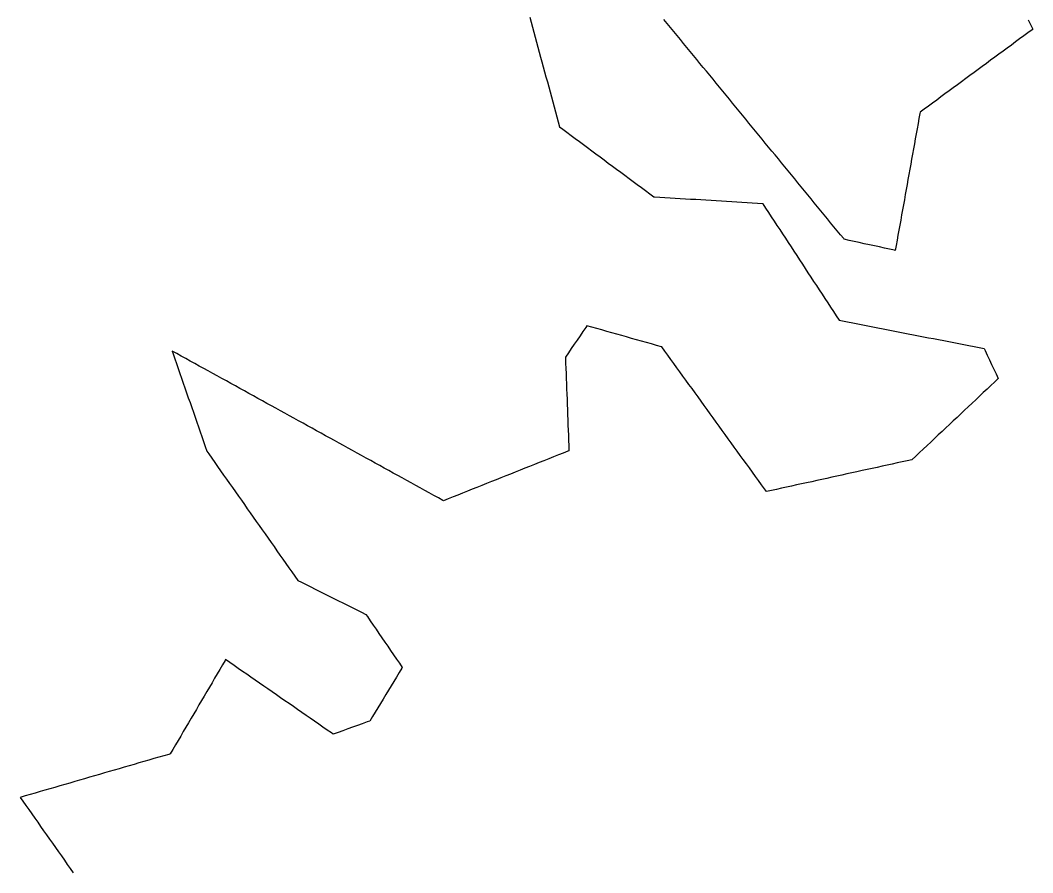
# Model space of a CAD drawing. Header units: millimetres. Extents: x 32 to 3054, y 42 to 5568.
# Drawn here: x 405.4 to 602, y 1844.5 to 2009.9 of the extents above; entities that cross this region are included whole.
import ezdxf

# ---------------------------------------------------------------- set-up
doc = ezdxf.new("R2010")
doc.units = ezdxf.units.MM
doc.layers.add('ALL_ISLANDS', color=7, linetype='Continuous')
doc.layers.add('OUTLINE_ISLAND_01', color=7, linetype='Continuous')

msp = doc.modelspace()

# ---------------------------------------------------------------- linework, layer by layer
at = {"layer": 'ALL_ISLANDS'}
for points in [[(504.3579, 2010.4916), (504.6178, 2009.5259), (504.8777, 2008.5603), (505.1376, 2007.5946), (505.3974, 2006.629), (505.6573, 2005.6634), (505.9172, 2004.6977), (506.1771, 2003.7321), (506.437, 2002.7665), (506.6969, 2001.8008), (506.9568, 2000.8352), (507.2167, 1999.8696), (507.4766, 1998.9039), (507.7365, 1997.9383), (507.9964, 1996.9726), (508.2563, 1996.007), (508.5162, 1995.0414), (508.7761, 1994.0757), (509.036, 1993.1101), (509.2959, 1992.1445), (509.5558, 1991.1788), (509.8156, 1990.2132), (510.0755, 1989.2475), (510.7411, 1988.754), (511.5444, 1988.1584), (512.3477, 1987.5628), (513.1509, 1986.9672), (513.9542, 1986.3716), (514.7575, 1985.7759), (515.5607, 1985.1803), (516.364, 1984.5847), (517.1673, 1983.9891), (517.9705, 1983.3935), (518.7738, 1982.7979), (519.5771, 1982.2022), (520.3804, 1981.6066), (521.1836, 1981.011), (521.9869, 1980.4154), (522.7902, 1979.8198), (523.5934, 1979.2242), (524.3967, 1978.6285), (525.2, 1978.0329), (526.0032, 1977.4373), (526.8065, 1976.8417), (527.6098, 1976.2461), (528.413, 1975.6505), (528.5569, 1975.6416), (529.555, 1975.5805), (530.5532, 1975.5193), (531.5513, 1975.4581), (532.5494, 1975.3969), (533.5475, 1975.3358), (534.5457, 1975.2746), (535.5438, 1975.2134), (536.5419, 1975.1522), (537.5401, 1975.091), (538.5382, 1975.0299), (539.5363, 1974.9687), (540.5344, 1974.9075), (541.5326, 1974.8463), (542.5307, 1974.7852), (543.5288, 1974.724), (544.5269, 1974.6628), (545.5251, 1974.6016), (546.5232, 1974.5405), (547.5213, 1974.4793), (548.5194, 1974.4181), (549.5176, 1974.3569), (549.5633, 1974.2872), (550.1119, 1973.4511), (550.6604, 1972.615), (551.209, 1971.7789), (551.7575, 1970.9428), (552.3061, 1970.1067), (552.8547, 1969.2706), (553.4032, 1968.4345), (553.9518, 1967.5983), (554.5003, 1966.7622), (555.0489, 1965.9261), (555.5975, 1965.09), (556.146, 1964.2539), (556.6946, 1963.4178), (557.2431, 1962.5817), (557.7917, 1961.7456), (558.3403, 1960.9095), (558.8888, 1960.0733), (559.4374, 1959.2372), (559.9859, 1958.4011), (560.5345, 1957.565), (561.0831, 1956.7289), (561.6316, 1955.8928), (562.1802, 1955.0567), (562.7288, 1954.2206), (563.2773, 1953.3845), (563.8259, 1952.5484), (564.3744, 1951.7122), (565.0563, 1951.5786), (566.0376, 1951.3862), (567.0189, 1951.1939), (568.0002, 1951.0015), (568.9816, 1950.8092), (569.9629, 1950.6168), (570.9442, 1950.4244), (571.9255, 1950.2321), (572.9069, 1950.0397), (573.8882, 1949.8474), (574.8695, 1949.655), (575.8508, 1949.4626), (576.8322, 1949.2703), (577.8135, 1949.0779), (578.7948, 1948.8856), (579.7761, 1948.6932), (580.7575, 1948.5008), (581.7388, 1948.3085), (582.7201, 1948.1161), (583.7014, 1947.9238), (584.6828, 1947.7314), (585.6641, 1947.5391), (586.6454, 1947.3467), (587.6267, 1947.1543), (588.6081, 1946.962), (589.5894, 1946.7696), (590.5707, 1946.5773), (591.552, 1946.3849), (592.5333, 1946.1925), (592.7152, 1945.8072), (593.1419, 1944.9028), (593.5686, 1943.9984), (593.9954, 1943.094), (594.4221, 1942.1896), (594.8488, 1941.2853), (595.2755, 1940.3809), (594.555, 1939.7029), (593.8266, 1939.0177), (593.0983, 1938.3325), (592.37, 1937.6472), (591.6417, 1936.962), (590.9133, 1936.2768), (590.185, 1935.5916), (589.4567, 1934.9063), (588.7283, 1934.2211), (588, 1933.5359), (587.2717, 1932.8506), (586.5434, 1932.1654), (585.815, 1931.4802), (585.0867, 1930.7949), (584.3584, 1930.1097), (583.6301, 1929.4245), (582.9017, 1928.7393), (582.1734, 1928.054), (581.4451, 1927.3688), (580.7167, 1926.6836), (579.9884, 1925.9983), (579.2601, 1925.3131), (578.5318, 1924.6279), (577.62, 1924.4283), (576.6431, 1924.2145), (575.6662, 1924.0007), (574.6894, 1923.7869), (573.7125, 1923.573), (572.7356, 1923.3592), (571.7587, 1923.1454), (570.7819, 1922.9316), (569.805, 1922.7178), (568.8281, 1922.504), (567.8512, 1922.2902), (566.8744, 1922.0763), (565.8975, 1921.8625), (564.9206, 1921.6487), (563.9437, 1921.4349), (562.9669, 1921.2211), (561.99, 1921.0073), (561.0131, 1920.7934), (560.0362, 1920.5796), (559.0594, 1920.3658), (558.0825, 1920.152), (557.1056, 1919.9382), (556.1288, 1919.7244), (555.1519, 1919.5106), (554.175, 1919.2967), (553.1981, 1919.0829), (552.2213, 1918.8691), (551.2444, 1918.6553), (550.2675, 1918.4415), (549.8849, 1918.9708), (549.299, 1919.7812), (548.7132, 1920.5916), (548.1274, 1921.402), (547.5415, 1922.2125), (546.9557, 1923.0229), (546.3698, 1923.8333), (545.784, 1924.6437), (545.1981, 1925.4541), (544.6123, 1926.2646), (544.0264, 1927.075), (543.4406, 1927.8854), (542.8547, 1928.6958), (542.2689, 1929.5063), (541.683, 1930.3167), (541.0972, 1931.1271), (540.5114, 1931.9375), (539.9255, 1932.7479), (539.3397, 1933.5584), (538.7538, 1934.3688), (538.168, 1935.1792), (537.5821, 1935.9896), (536.9963, 1936.8001), (536.4104, 1937.6105), (535.8246, 1938.4209), (535.2387, 1939.2313), (534.6529, 1940.0417), (534.067, 1940.8522), (533.4812, 1941.6626), (532.8954, 1942.473), (532.3095, 1943.2834), (531.7237, 1944.0939), (531.1378, 1944.9043), (530.552, 1945.7147), (529.9661, 1946.5251), (529.8738, 1946.5511), (528.9112, 1946.8219), (527.9486, 1947.0927), (526.9859, 1947.3635), (526.0233, 1947.6343), (525.0607, 1947.9052), (524.098, 1948.176), (523.1354, 1948.4468), (522.1728, 1948.7176), (521.2101, 1948.9884), (520.2475, 1949.2592), (519.2849, 1949.53), (518.3222, 1949.8009), (517.3596, 1950.0717), (516.397, 1950.3425), (515.4343, 1950.6133), (515.2267, 1950.3129), (514.658, 1949.4904), (514.0893, 1948.6678), (513.5206, 1947.8453), (512.9519, 1947.0227), (512.3832, 1946.2002), (511.8145, 1945.3776), (511.2458, 1944.5551), (511.2535, 1944.3533), (511.2916, 1943.354), (511.3296, 1942.3548), (511.3676, 1941.3555), (511.4057, 1940.3562), (511.4437, 1939.3569), (511.4817, 1938.3577), (511.5198, 1937.3584), (511.5578, 1936.3591), (511.5959, 1935.3598), (511.6339, 1934.3606), (511.6719, 1933.3613), (511.71, 1932.362), (511.748, 1931.3627), (511.786, 1930.3634), (511.8241, 1929.3642), (511.8621, 1928.3649), (511.9001, 1927.3656), (511.9382, 1926.3663), (511.7308, 1926.2838), (510.8017, 1925.9141), (509.8726, 1925.5443), (508.9434, 1925.1746), (508.0143, 1924.8049), (507.0852, 1924.4351), (506.156, 1924.0654), (505.2269, 1923.6956), (504.2978, 1923.3259), (503.3686, 1922.9561), (502.4395, 1922.5864), (501.5104, 1922.2166), (500.5812, 1921.8469), (499.6521, 1921.4772), (498.723, 1921.1074), (497.7938, 1920.7377), (496.8647, 1920.3679), (495.9356, 1919.9982), (495.0064, 1919.6284), (494.0773, 1919.2587), (493.1482, 1918.8889), (492.219, 1918.5192), (491.2899, 1918.1495), (490.3608, 1917.7797), (489.4316, 1917.41), (488.5025, 1917.0402), (487.5734, 1916.6705), (487.4525, 1916.7371), (486.5768, 1917.22), (485.7011, 1917.7028), (484.8253, 1918.1856), (483.9496, 1918.6685), (483.0739, 1919.1513), (482.1982, 1919.6341), (481.3225, 1920.117), (480.4468, 1920.5998), (479.5711, 1921.0826), (478.6954, 1921.5655), (477.8197, 1922.0483), (476.9439, 1922.5311), (476.0682, 1923.014), (475.1925, 1923.4968), (474.3168, 1923.9796), (473.4411, 1924.4625), (472.5654, 1924.9453), (471.6897, 1925.4281), (470.814, 1925.911), (469.9382, 1926.3938), (469.0625, 1926.8766), (468.1868, 1927.3595), (467.3111, 1927.8423), (466.4354, 1928.3251), (465.5597, 1928.808), (464.684, 1929.2908), (463.8083, 1929.7736), (462.9325, 1930.2565), (462.0568, 1930.7393), (461.1811, 1931.2221), (460.3054, 1931.705), (459.4297, 1932.1878), (458.554, 1932.6706), (457.6783, 1933.1535), (456.8026, 1933.6363), (455.9268, 1934.1191), (455.0511, 1934.602), (454.1754, 1935.0848), (453.2997, 1935.5676), (452.424, 1936.0505), (451.5483, 1936.5333), (450.6726, 1937.0161), (449.7969, 1937.499), (448.9212, 1937.9818), (448.0454, 1938.4646), (447.1697, 1938.9475), (446.294, 1939.4303), (445.4183, 1939.9131), (444.5426, 1940.396), (443.6669, 1940.8788), (442.7912, 1941.3616), (441.9155, 1941.8445), (441.0397, 1942.3273), (440.164, 1942.8101), (439.2883, 1943.293), (438.4126, 1943.7758), (437.5369, 1944.2586), (436.6612, 1944.7415), (435.7855, 1945.2243), (434.9098, 1945.7071), (435.0966, 1945.1673), (435.4237, 1944.2223), (435.7508, 1943.2773), (436.0779, 1942.3323), (436.405, 1941.3874), (436.7321, 1940.4424), (437.0592, 1939.4974), (437.3863, 1938.5524), (437.7134, 1937.6074), (438.0405, 1936.6624), (438.3676, 1935.7174), (438.6948, 1934.7724), (439.0219, 1933.8274), (439.349, 1932.8825), (439.6761, 1931.9375), (440.0032, 1930.9925), (440.3303, 1930.0475), (440.6574, 1929.1025), (440.9845, 1928.1575), (441.3116, 1927.2125), (441.6387, 1926.2675), (442.0064, 1925.7456), (442.5824, 1924.9281), (443.1583, 1924.1106), (443.7343, 1923.2931), (444.3102, 1922.4756), (444.8861, 1921.6582), (445.4621, 1920.8407), (446.038, 1920.0232), (446.614, 1919.2057), (447.1899, 1918.3882), (447.7659, 1917.5707), (448.3418, 1916.7532), (448.9178, 1915.9358), (449.4937, 1915.1183), (450.0697, 1914.3008), (450.6456, 1913.4833), (451.2216, 1912.6658), (451.7975, 1911.8483), (452.3735, 1911.0308), (452.9494, 1910.2133), (453.5254, 1909.3959), (454.1013, 1908.5784), (454.6773, 1907.7609), (455.2532, 1906.9434), (455.8291, 1906.1259), (456.4051, 1905.3084), (456.981, 1904.4909), (457.557, 1903.6735), (458.1329, 1902.856), (458.7089, 1902.0385), (459.2848, 1901.221), (460.01, 1900.8576), (460.904, 1900.4095), (461.798, 1899.9615), (462.692, 1899.5134), (463.586, 1899.0654), (464.48, 1898.6173), (465.374, 1898.1693), (466.2681, 1897.7212), (467.1621, 1897.2732), (468.0561, 1896.8251), (468.9501, 1896.3771), (469.8441, 1895.929), (470.7381, 1895.481), (471.6321, 1895.0329), (472.5261, 1894.5849), (472.7923, 1894.1964), (473.3575, 1893.3714), (473.9227, 1892.5465), (474.4879, 1891.7215), (475.0531, 1890.8966), (475.6183, 1890.0716), (476.1835, 1889.2467), (476.7487, 1888.4217), (477.314, 1887.5968), (477.8792, 1886.7718), (478.4444, 1885.9469), (479.0096, 1885.1219), (479.5748, 1884.297), (479.4953, 1884.1667), (478.9745, 1883.3131), (478.4536, 1882.4594), (477.9328, 1881.6058), (477.4119, 1880.7521), (476.8911, 1879.8985), (476.3702, 1879.0448), (475.8493, 1878.1912), (475.3285, 1877.3375), (474.8076, 1876.4839), (474.2868, 1875.6302), (473.7659, 1874.7766), (473.2451, 1873.9229), (472.7487, 1873.7439), (471.8081, 1873.4046), (470.8674, 1873.0652), (469.9267, 1872.7259), (468.9861, 1872.3866), (468.0454, 1872.0473), (467.1047, 1871.7079), (466.164, 1871.3686), (465.8274, 1871.6016), (465.0052, 1872.1707), (464.1829, 1872.7399), (463.3606, 1873.309), (462.5384, 1873.8781), (461.7161, 1874.4472), (460.8939, 1875.0163), (460.0716, 1875.5854), (459.2494, 1876.1546), (458.4271, 1876.7237), (457.6049, 1877.2928), (456.7826, 1877.8619), (455.9603, 1878.431), (455.1381, 1879.0001), (454.3158, 1879.5693), (453.4936, 1880.1384), (452.6713, 1880.7075), (451.8491, 1881.2766), (451.0268, 1881.8457), (450.2046, 1882.4149), (449.3823, 1882.984), (448.56, 1883.5531), (447.7378, 1884.1222), (446.9155, 1884.6913), (446.0933, 1885.2604), (445.271, 1885.8296), (445.1702, 1885.6579), (444.664, 1884.7955), (444.1577, 1883.9332), (443.6514, 1883.0708), (443.1451, 1882.2084), (442.6389, 1881.3461), (442.1326, 1880.4837), (441.6263, 1879.6213), (441.12, 1878.759), (440.6137, 1877.8966), (440.1075, 1877.0342), (439.6012, 1876.1718), (439.0949, 1875.3095), (438.5886, 1874.4471), (438.0823, 1873.5847), (437.5761, 1872.7224), (437.0698, 1871.86), (436.5635, 1870.9976), (436.0572, 1870.1353), (435.5509, 1869.2729), (435.0447, 1868.4105), (434.5384, 1867.5481), (434.223, 1867.4567), (433.2625, 1867.1783), (432.302, 1866.8999), (431.3416, 1866.6214), (430.3811, 1866.343), (429.4207, 1866.0646), (428.4602, 1865.7862), (427.4998, 1865.5077), (426.5393, 1865.2293), (425.5788, 1864.9509), (424.6184, 1864.6725), (423.6579, 1864.394), (422.6975, 1864.1156), (421.737, 1863.8372), (420.7765, 1863.5588), (419.8161, 1863.2803), (418.8556, 1863.0019), (417.8952, 1862.7235), (416.9347, 1862.4451), (415.9743, 1862.1666), (415.0138, 1861.8882), (414.0533, 1861.6098), (413.0929, 1861.3314), (412.1324, 1861.0529), (411.172, 1860.7745), (410.2115, 1860.4961), (409.2511, 1860.2177), (408.2906, 1859.9392), (407.3301, 1859.6608), (406.3697, 1859.3824), (405.4092, 1859.104), (405.9234, 1858.3721), (406.4983, 1857.5539), (407.0732, 1856.7357), (407.6481, 1855.9175), (408.223, 1855.0992), (408.7979, 1854.281), (409.3728, 1853.4628), (409.9477, 1852.6446), (410.5226, 1851.8263), (411.0975, 1851.0081), (411.6724, 1850.1899), (412.2473, 1849.3717), (412.8222, 1848.5534), (413.3971, 1847.7352), (413.972, 1846.917), (414.5469, 1846.0988), (415.1218, 1845.2805), (415.6967, 1844.4623)], [(601.115, 2009.9553), (601.5445, 2009.0522), (601.974, 2008.1491), (601.8451, 2008.0543), (601.0397, 2007.4615), (600.2343, 2006.8687), (599.429, 2006.276), (598.6236, 2005.6832), (597.8182, 2005.0904), (597.0128, 2004.4977), (596.2075, 2003.9049), (595.4021, 2003.3122), (594.5967, 2002.7194), (593.7913, 2002.1266), (592.9859, 2001.5339), (592.1806, 2000.9411), (591.3752, 2000.3484), (590.5698, 1999.7556), (589.7644, 1999.1628), (588.9591, 1998.5701), (588.1537, 1997.9773), (587.3483, 1997.3845), (586.5429, 1996.7918), (585.7375, 1996.199), (584.9322, 1995.6063), (584.1268, 1995.0135), (583.3214, 1994.4207), (582.516, 1993.828), (581.7107, 1993.2352), (580.9053, 1992.6424), (580.0999, 1992.0497), (580.0567, 1991.8095), (579.8796, 1990.8253), (579.7026, 1989.8411), (579.5255, 1988.8569), (579.3484, 1987.8727), (579.1714, 1986.8885), (578.9943, 1985.9043), (578.8172, 1984.9201), (578.6402, 1983.9359), (578.4631, 1982.9517), (578.2861, 1981.9675), (578.109, 1980.9833), (577.9319, 1979.9991), (577.7549, 1979.0149), (577.5778, 1978.0307), (577.4007, 1977.0465), (577.2237, 1976.0623), (577.0466, 1975.0781), (576.8695, 1974.0939), (576.6925, 1973.1097), (576.5154, 1972.1255), (576.3383, 1971.1413), (576.1613, 1970.1572), (575.9842, 1969.173), (575.8072, 1968.1888), (575.6301, 1967.2046), (575.453, 1966.2204), (575.276, 1965.2362), (575.1382, 1965.2663), (574.1613, 1965.4798), (573.1843, 1965.6933), (572.2074, 1965.9068), (571.2305, 1966.1203), (570.2535, 1966.3338), (569.2766, 1966.5473), (568.2996, 1966.7608), (567.3227, 1966.9743), (566.3458, 1967.1878), (565.3688, 1967.4014), (565.2714, 1967.52), (564.6371, 1968.2931), (564.0028, 1969.0662), (563.3685, 1969.8393), (562.7343, 1970.6124), (562.1, 1971.3855), (561.4657, 1972.1586), (560.8314, 1972.9317), (560.1971, 1973.7048), (559.5628, 1974.4778), (558.9285, 1975.2509), (558.2942, 1976.024), (557.6599, 1976.7971), (557.0256, 1977.5702), (556.3913, 1978.3433), (555.757, 1979.1164), (555.1227, 1979.8895), (554.4884, 1980.6626), (553.8541, 1981.4356), (553.2198, 1982.2087), (552.5855, 1982.9818), (551.9512, 1983.7549), (551.3169, 1984.528), (550.6826, 1985.3011), (550.0483, 1986.0742), (549.414, 1986.8473), (548.7797, 1987.6204), (548.1454, 1988.3935), (547.5111, 1989.1665), (546.8768, 1989.9396), (546.2425, 1990.7127), (545.6082, 1991.4858), (544.9739, 1992.2589), (544.3396, 1993.032), (543.7053, 1993.8051), (543.071, 1994.5782), (542.4367, 1995.3513), (541.8024, 1996.1243), (541.1681, 1996.8974), (540.5338, 1997.6705), (539.8995, 1998.4436), (539.2653, 1999.2167), (538.631, 1999.9898), (537.9967, 2000.7629), (537.3624, 2001.536), (536.7281, 2002.3091), (536.0938, 2003.0821), (535.4595, 2003.8552), (534.8252, 2004.6283), (534.1909, 2005.4014), (533.5566, 2006.1745), (532.9223, 2006.9476), (532.288, 2007.7207), (531.6537, 2008.4938), (531.0194, 2009.2669), (530.3851, 2010.04)]]:
    msp.add_lwpolyline(points, dxfattribs=at)
at = {"layer": 'OUTLINE_ISLAND_01'}
for points in [[(504.3579, 2010.4916), (504.6178, 2009.5259), (504.8777, 2008.5603), (505.1376, 2007.5946), (505.3974, 2006.629), (505.6573, 2005.6634), (505.9172, 2004.6977), (506.1771, 2003.7321), (506.437, 2002.7665), (506.6969, 2001.8008), (506.9568, 2000.8352), (507.2167, 1999.8696), (507.4766, 1998.9039), (507.7365, 1997.9383), (507.9964, 1996.9726), (508.2563, 1996.007), (508.5162, 1995.0414), (508.7761, 1994.0757), (509.036, 1993.1101), (509.2959, 1992.1445), (509.5558, 1991.1788), (509.8156, 1990.2132), (510.0755, 1989.2475), (510.7411, 1988.754), (511.5444, 1988.1584), (512.3477, 1987.5628), (513.1509, 1986.9672), (513.9542, 1986.3716), (514.7575, 1985.7759), (515.5607, 1985.1803), (516.364, 1984.5847), (517.1673, 1983.9891), (517.9705, 1983.3935), (518.7738, 1982.7979), (519.5771, 1982.2022), (520.3804, 1981.6066), (521.1836, 1981.011), (521.9869, 1980.4154), (522.7902, 1979.8198), (523.5934, 1979.2242), (524.3967, 1978.6285), (525.2, 1978.0329), (526.0032, 1977.4373), (526.8065, 1976.8417), (527.6098, 1976.2461), (528.413, 1975.6505), (528.5569, 1975.6416), (529.555, 1975.5805), (530.5532, 1975.5193), (531.5513, 1975.4581), (532.5494, 1975.3969), (533.5475, 1975.3358), (534.5457, 1975.2746), (535.5438, 1975.2134), (536.5419, 1975.1522), (537.5401, 1975.091), (538.5382, 1975.0299), (539.5363, 1974.9687), (540.5344, 1974.9075), (541.5326, 1974.8463), (542.5307, 1974.7852), (543.5288, 1974.724), (544.5269, 1974.6628), (545.5251, 1974.6016), (546.5232, 1974.5405), (547.5213, 1974.4793), (548.5194, 1974.4181), (549.5176, 1974.3569), (549.5633, 1974.2872), (550.1119, 1973.4511), (550.6604, 1972.615), (551.209, 1971.7789), (551.7575, 1970.9428), (552.3061, 1970.1067), (552.8547, 1969.2706), (553.4032, 1968.4345), (553.9518, 1967.5983), (554.5003, 1966.7622), (555.0489, 1965.9261), (555.5975, 1965.09), (556.146, 1964.2539), (556.6946, 1963.4178), (557.2431, 1962.5817), (557.7917, 1961.7456), (558.3403, 1960.9095), (558.8888, 1960.0733), (559.4374, 1959.2372), (559.9859, 1958.4011), (560.5345, 1957.565), (561.0831, 1956.7289), (561.6316, 1955.8928), (562.1802, 1955.0567), (562.7288, 1954.2206), (563.2773, 1953.3845), (563.8259, 1952.5484), (564.3744, 1951.7122), (565.0563, 1951.5786), (566.0376, 1951.3862), (567.0189, 1951.1939), (568.0002, 1951.0015), (568.9816, 1950.8092), (569.9629, 1950.6168), (570.9442, 1950.4244), (571.9255, 1950.2321), (572.9069, 1950.0397), (573.8882, 1949.8474), (574.8695, 1949.655), (575.8508, 1949.4626), (576.8322, 1949.2703), (577.8135, 1949.0779), (578.7948, 1948.8856), (579.7761, 1948.6932), (580.7575, 1948.5008), (581.7388, 1948.3085), (582.7201, 1948.1161), (583.7014, 1947.9238), (584.6828, 1947.7314), (585.6641, 1947.5391), (586.6454, 1947.3467), (587.6267, 1947.1543), (588.6081, 1946.962), (589.5894, 1946.7696), (590.5707, 1946.5773), (591.552, 1946.3849), (592.5333, 1946.1925), (592.7152, 1945.8072), (593.1419, 1944.9028), (593.5686, 1943.9984), (593.9954, 1943.094), (594.4221, 1942.1896), (594.8488, 1941.2853), (595.2755, 1940.3809), (594.555, 1939.7029), (593.8266, 1939.0177), (593.0983, 1938.3325), (592.37, 1937.6472), (591.6417, 1936.962), (590.9133, 1936.2768), (590.185, 1935.5916), (589.4567, 1934.9063), (588.7283, 1934.2211), (588, 1933.5359), (587.2717, 1932.8506), (586.5434, 1932.1654), (585.815, 1931.4802), (585.0867, 1930.7949), (584.3584, 1930.1097), (583.6301, 1929.4245), (582.9017, 1928.7393), (582.1734, 1928.054), (581.4451, 1927.3688), (580.7167, 1926.6836), (579.9884, 1925.9983), (579.2601, 1925.3131), (578.5318, 1924.6279), (577.62, 1924.4283), (576.6431, 1924.2145), (575.6662, 1924.0007), (574.6894, 1923.7869), (573.7125, 1923.573), (572.7356, 1923.3592), (571.7587, 1923.1454), (570.7819, 1922.9316), (569.805, 1922.7178), (568.8281, 1922.504), (567.8512, 1922.2902), (566.8744, 1922.0763), (565.8975, 1921.8625), (564.9206, 1921.6487), (563.9437, 1921.4349), (562.9669, 1921.2211), (561.99, 1921.0073), (561.0131, 1920.7934), (560.0362, 1920.5796), (559.0594, 1920.3658), (558.0825, 1920.152), (557.1056, 1919.9382), (556.1288, 1919.7244), (555.1519, 1919.5106), (554.175, 1919.2967), (553.1981, 1919.0829), (552.2213, 1918.8691), (551.2444, 1918.6553), (550.2675, 1918.4415), (549.8849, 1918.9708), (549.299, 1919.7812), (548.7132, 1920.5916), (548.1274, 1921.402), (547.5415, 1922.2125), (546.9557, 1923.0229), (546.3698, 1923.8333), (545.784, 1924.6437), (545.1981, 1925.4541), (544.6123, 1926.2646), (544.0264, 1927.075), (543.4406, 1927.8854), (542.8547, 1928.6958), (542.2689, 1929.5063), (541.683, 1930.3167), (541.0972, 1931.1271), (540.5114, 1931.9375), (539.9255, 1932.7479), (539.3397, 1933.5584), (538.7538, 1934.3688), (538.168, 1935.1792), (537.5821, 1935.9896), (536.9963, 1936.8001), (536.4104, 1937.6105), (535.8246, 1938.4209), (535.2387, 1939.2313), (534.6529, 1940.0417), (534.067, 1940.8522), (533.4812, 1941.6626), (532.8954, 1942.473), (532.3095, 1943.2834), (531.7237, 1944.0939), (531.1378, 1944.9043), (530.552, 1945.7147), (529.9661, 1946.5251), (529.8738, 1946.5511), (528.9112, 1946.8219), (527.9486, 1947.0927), (526.9859, 1947.3635), (526.0233, 1947.6343), (525.0607, 1947.9052), (524.098, 1948.176), (523.1354, 1948.4468), (522.1728, 1948.7176), (521.2101, 1948.9884), (520.2475, 1949.2592), (519.2849, 1949.53), (518.3222, 1949.8009), (517.3596, 1950.0717), (516.397, 1950.3425), (515.4343, 1950.6133), (515.2267, 1950.3129), (514.658, 1949.4904), (514.0893, 1948.6678), (513.5206, 1947.8453), (512.9519, 1947.0227), (512.3832, 1946.2002), (511.8145, 1945.3776), (511.2458, 1944.5551), (511.2535, 1944.3533), (511.2916, 1943.354), (511.3296, 1942.3548), (511.3676, 1941.3555), (511.4057, 1940.3562), (511.4437, 1939.3569), (511.4817, 1938.3577), (511.5198, 1937.3584), (511.5578, 1936.3591), (511.5959, 1935.3598), (511.6339, 1934.3606), (511.6719, 1933.3613), (511.71, 1932.362), (511.748, 1931.3627), (511.786, 1930.3634), (511.8241, 1929.3642), (511.8621, 1928.3649), (511.9001, 1927.3656), (511.9382, 1926.3663), (511.7308, 1926.2838), (510.8017, 1925.9141), (509.8726, 1925.5443), (508.9434, 1925.1746), (508.0143, 1924.8049), (507.0852, 1924.4351), (506.156, 1924.0654), (505.2269, 1923.6956), (504.2978, 1923.3259), (503.3686, 1922.9561), (502.4395, 1922.5864), (501.5104, 1922.2166), (500.5812, 1921.8469), (499.6521, 1921.4772), (498.723, 1921.1074), (497.7938, 1920.7377), (496.8647, 1920.3679), (495.9356, 1919.9982), (495.0064, 1919.6284), (494.0773, 1919.2587), (493.1482, 1918.8889), (492.219, 1918.5192), (491.2899, 1918.1495), (490.3608, 1917.7797), (489.4316, 1917.41), (488.5025, 1917.0402), (487.5734, 1916.6705), (487.4525, 1916.7371), (486.5768, 1917.22), (485.7011, 1917.7028), (484.8253, 1918.1856), (483.9496, 1918.6685), (483.0739, 1919.1513), (482.1982, 1919.6341), (481.3225, 1920.117), (480.4468, 1920.5998), (479.5711, 1921.0826), (478.6954, 1921.5655), (477.8197, 1922.0483), (476.9439, 1922.5311), (476.0682, 1923.014), (475.1925, 1923.4968), (474.3168, 1923.9796), (473.4411, 1924.4625), (472.5654, 1924.9453), (471.6897, 1925.4281), (470.814, 1925.911), (469.9382, 1926.3938), (469.0625, 1926.8766), (468.1868, 1927.3595), (467.3111, 1927.8423), (466.4354, 1928.3251), (465.5597, 1928.808), (464.684, 1929.2908), (463.8083, 1929.7736), (462.9325, 1930.2565), (462.0568, 1930.7393), (461.1811, 1931.2221), (460.3054, 1931.705), (459.4297, 1932.1878), (458.554, 1932.6706), (457.6783, 1933.1535), (456.8026, 1933.6363), (455.9268, 1934.1191), (455.0511, 1934.602), (454.1754, 1935.0848), (453.2997, 1935.5676), (452.424, 1936.0505), (451.5483, 1936.5333), (450.6726, 1937.0161), (449.7969, 1937.499), (448.9212, 1937.9818), (448.0454, 1938.4646), (447.1697, 1938.9475), (446.294, 1939.4303), (445.4183, 1939.9131), (444.5426, 1940.396), (443.6669, 1940.8788), (442.7912, 1941.3616), (441.9155, 1941.8445), (441.0397, 1942.3273), (440.164, 1942.8101), (439.2883, 1943.293), (438.4126, 1943.7758), (437.5369, 1944.2586), (436.6612, 1944.7415), (435.7855, 1945.2243), (434.9098, 1945.7071), (435.0966, 1945.1673), (435.4237, 1944.2223), (435.7508, 1943.2773), (436.0779, 1942.3323), (436.405, 1941.3874), (436.7321, 1940.4424), (437.0592, 1939.4974), (437.3863, 1938.5524), (437.7134, 1937.6074), (438.0405, 1936.6624), (438.3676, 1935.7174), (438.6948, 1934.7724), (439.0219, 1933.8274), (439.349, 1932.8825), (439.6761, 1931.9375), (440.0032, 1930.9925), (440.3303, 1930.0475), (440.6574, 1929.1025), (440.9845, 1928.1575), (441.3116, 1927.2125), (441.6387, 1926.2675), (442.0064, 1925.7456), (442.5824, 1924.9281), (443.1583, 1924.1106), (443.7343, 1923.2931), (444.3102, 1922.4756), (444.8861, 1921.6582), (445.4621, 1920.8407), (446.038, 1920.0232), (446.614, 1919.2057), (447.1899, 1918.3882), (447.7659, 1917.5707), (448.3418, 1916.7532), (448.9178, 1915.9358), (449.4937, 1915.1183), (450.0697, 1914.3008), (450.6456, 1913.4833), (451.2216, 1912.6658), (451.7975, 1911.8483), (452.3735, 1911.0308), (452.9494, 1910.2133), (453.5254, 1909.3959), (454.1013, 1908.5784), (454.6773, 1907.7609), (455.2532, 1906.9434), (455.8291, 1906.1259), (456.4051, 1905.3084), (456.981, 1904.4909), (457.557, 1903.6735), (458.1329, 1902.856), (458.7089, 1902.0385), (459.2848, 1901.221), (460.01, 1900.8576), (460.904, 1900.4095), (461.798, 1899.9615), (462.692, 1899.5134), (463.586, 1899.0654), (464.48, 1898.6173), (465.374, 1898.1693), (466.2681, 1897.7212), (467.1621, 1897.2732), (468.0561, 1896.8251), (468.9501, 1896.3771), (469.8441, 1895.929), (470.7381, 1895.481), (471.6321, 1895.0329), (472.5261, 1894.5849), (472.7923, 1894.1964), (473.3575, 1893.3714), (473.9227, 1892.5465), (474.4879, 1891.7215), (475.0531, 1890.8966), (475.6183, 1890.0716), (476.1835, 1889.2467), (476.7487, 1888.4217), (477.314, 1887.5968), (477.8792, 1886.7718), (478.4444, 1885.9469), (479.0096, 1885.1219), (479.5748, 1884.297), (479.4953, 1884.1667), (478.9745, 1883.3131), (478.4536, 1882.4594), (477.9328, 1881.6058), (477.4119, 1880.7521), (476.8911, 1879.8985), (476.3702, 1879.0448), (475.8493, 1878.1912), (475.3285, 1877.3375), (474.8076, 1876.4839), (474.2868, 1875.6302), (473.7659, 1874.7766), (473.2451, 1873.9229), (472.7487, 1873.7439), (471.8081, 1873.4046), (470.8674, 1873.0652), (469.9267, 1872.7259), (468.9861, 1872.3866), (468.0454, 1872.0473), (467.1047, 1871.7079), (466.164, 1871.3686), (465.8274, 1871.6016), (465.0052, 1872.1707), (464.1829, 1872.7399), (463.3606, 1873.309), (462.5384, 1873.8781), (461.7161, 1874.4472), (460.8939, 1875.0163), (460.0716, 1875.5854), (459.2494, 1876.1546), (458.4271, 1876.7237), (457.6049, 1877.2928), (456.7826, 1877.8619), (455.9603, 1878.431), (455.1381, 1879.0001), (454.3158, 1879.5693), (453.4936, 1880.1384), (452.6713, 1880.7075), (451.8491, 1881.2766), (451.0268, 1881.8457), (450.2046, 1882.4149), (449.3823, 1882.984), (448.56, 1883.5531), (447.7378, 1884.1222), (446.9155, 1884.6913), (446.0933, 1885.2604), (445.271, 1885.8296), (445.1702, 1885.6579), (444.664, 1884.7955), (444.1577, 1883.9332), (443.6514, 1883.0708), (443.1451, 1882.2084), (442.6389, 1881.3461), (442.1326, 1880.4837), (441.6263, 1879.6213), (441.12, 1878.759), (440.6137, 1877.8966), (440.1075, 1877.0342), (439.6012, 1876.1718), (439.0949, 1875.3095), (438.5886, 1874.4471), (438.0823, 1873.5847), (437.5761, 1872.7224), (437.0698, 1871.86), (436.5635, 1870.9976), (436.0572, 1870.1353), (435.5509, 1869.2729), (435.0447, 1868.4105), (434.5384, 1867.5481), (434.223, 1867.4567), (433.2625, 1867.1783), (432.302, 1866.8999), (431.3416, 1866.6214), (430.3811, 1866.343), (429.4207, 1866.0646), (428.4602, 1865.7862), (427.4998, 1865.5077), (426.5393, 1865.2293), (425.5788, 1864.9509), (424.6184, 1864.6725), (423.6579, 1864.394), (422.6975, 1864.1156), (421.737, 1863.8372), (420.7765, 1863.5588), (419.8161, 1863.2803), (418.8556, 1863.0019), (417.8952, 1862.7235), (416.9347, 1862.4451), (415.9743, 1862.1666), (415.0138, 1861.8882), (414.0533, 1861.6098), (413.0929, 1861.3314), (412.1324, 1861.0529), (411.172, 1860.7745), (410.2115, 1860.4961), (409.2511, 1860.2177), (408.2906, 1859.9392), (407.3301, 1859.6608), (406.3697, 1859.3824), (405.4092, 1859.104), (405.9234, 1858.3721), (406.4983, 1857.5539), (407.0732, 1856.7357), (407.6481, 1855.9175), (408.223, 1855.0992), (408.7979, 1854.281), (409.3728, 1853.4628), (409.9477, 1852.6446), (410.5226, 1851.8263), (411.0975, 1851.0081), (411.6724, 1850.1899), (412.2473, 1849.3717), (412.8222, 1848.5534), (413.3971, 1847.7352), (413.972, 1846.917), (414.5469, 1846.0988), (415.1218, 1845.2805), (415.6967, 1844.4623)], [(601.115, 2009.9553), (601.5445, 2009.0522), (601.974, 2008.1491), (601.8451, 2008.0543), (601.0397, 2007.4615), (600.2343, 2006.8687), (599.429, 2006.276), (598.6236, 2005.6832), (597.8182, 2005.0904), (597.0128, 2004.4977), (596.2075, 2003.9049), (595.4021, 2003.3122), (594.5967, 2002.7194), (593.7913, 2002.1266), (592.9859, 2001.5339), (592.1806, 2000.9411), (591.3752, 2000.3484), (590.5698, 1999.7556), (589.7644, 1999.1628), (588.9591, 1998.5701), (588.1537, 1997.9773), (587.3483, 1997.3845), (586.5429, 1996.7918), (585.7375, 1996.199), (584.9322, 1995.6063), (584.1268, 1995.0135), (583.3214, 1994.4207), (582.516, 1993.828), (581.7107, 1993.2352), (580.9053, 1992.6424), (580.0999, 1992.0497), (580.0567, 1991.8095), (579.8796, 1990.8253), (579.7026, 1989.8411), (579.5255, 1988.8569), (579.3484, 1987.8727), (579.1714, 1986.8885), (578.9943, 1985.9043), (578.8172, 1984.9201), (578.6402, 1983.9359), (578.4631, 1982.9517), (578.2861, 1981.9675), (578.109, 1980.9833), (577.9319, 1979.9991), (577.7549, 1979.0149), (577.5778, 1978.0307), (577.4007, 1977.0465), (577.2237, 1976.0623), (577.0466, 1975.0781), (576.8695, 1974.0939), (576.6925, 1973.1097), (576.5154, 1972.1255), (576.3383, 1971.1413), (576.1613, 1970.1572), (575.9842, 1969.173), (575.8072, 1968.1888), (575.6301, 1967.2046), (575.453, 1966.2204), (575.276, 1965.2362), (575.1382, 1965.2663), (574.1613, 1965.4798), (573.1843, 1965.6933), (572.2074, 1965.9068), (571.2305, 1966.1203), (570.2535, 1966.3338), (569.2766, 1966.5473), (568.2996, 1966.7608), (567.3227, 1966.9743), (566.3458, 1967.1878), (565.3688, 1967.4014), (565.2714, 1967.52), (564.6371, 1968.2931), (564.0028, 1969.0662), (563.3685, 1969.8393), (562.7343, 1970.6124), (562.1, 1971.3855), (561.4657, 1972.1586), (560.8314, 1972.9317), (560.1971, 1973.7048), (559.5628, 1974.4778), (558.9285, 1975.2509), (558.2942, 1976.024), (557.6599, 1976.7971), (557.0256, 1977.5702), (556.3913, 1978.3433), (555.757, 1979.1164), (555.1227, 1979.8895), (554.4884, 1980.6626), (553.8541, 1981.4356), (553.2198, 1982.2087), (552.5855, 1982.9818), (551.9512, 1983.7549), (551.3169, 1984.528), (550.6826, 1985.3011), (550.0483, 1986.0742), (549.414, 1986.8473), (548.7797, 1987.6204), (548.1454, 1988.3935), (547.5111, 1989.1665), (546.8768, 1989.9396), (546.2425, 1990.7127), (545.6082, 1991.4858), (544.9739, 1992.2589), (544.3396, 1993.032), (543.7053, 1993.8051), (543.071, 1994.5782), (542.4367, 1995.3513), (541.8024, 1996.1243), (541.1681, 1996.8974), (540.5338, 1997.6705), (539.8995, 1998.4436), (539.2653, 1999.2167), (538.631, 1999.9898), (537.9967, 2000.7629), (537.3624, 2001.536), (536.7281, 2002.3091), (536.0938, 2003.0821), (535.4595, 2003.8552), (534.8252, 2004.6283), (534.1909, 2005.4014), (533.5566, 2006.1745), (532.9223, 2006.9476), (532.288, 2007.7207), (531.6537, 2008.4938), (531.0194, 2009.2669), (530.3851, 2010.04)]]:
    msp.add_lwpolyline(points, dxfattribs=at)

doc.saveas('drawing.dxf')
